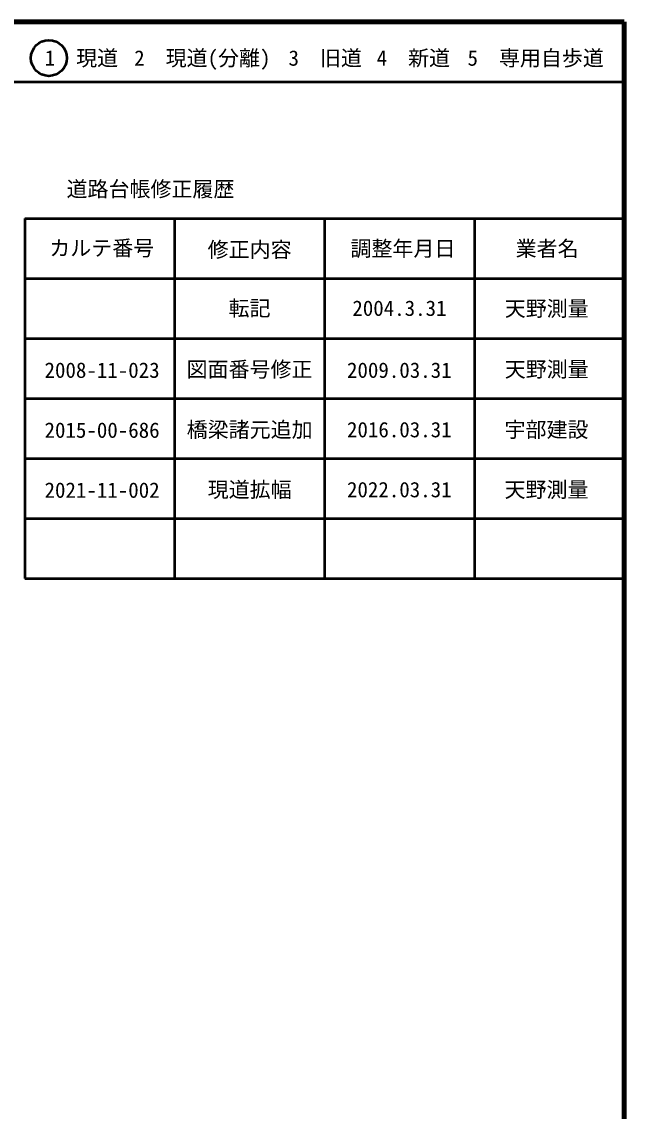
# Model space of a CAD drawing. Units: millimetres on the paper, enlarged 1000 times. Extents: x 40000 to 680000, y 20000 to 380000.
# Drawn here: x 579500 to 680000, y 198357 to 380000 of the extents above; entities that cross this region are included whole.
import ezdxf
from ezdxf.enums import TextEntityAlignment as Align

# ---------------------------------------------------------------- set-up
doc = ezdxf.new("R2010")
doc.units = ezdxf.units.MM
doc.header["$LTSCALE"] = 1000
for name, color, linetype, lineweight in [('M-TTL', 2, 'Continuous', 140), ('M-TTL-FRAM', 2, 'Continuous', 50), ('M-TTL-LINE', 7, 'Continuous', 50)]:
    doc.layers.add(name, color=color, linetype=linetype, lineweight=lineweight)
doc.layers.add('M-TTL-TXT', color=7, linetype='Continuous')
doc.styles.add('ＭＳ ゴシック', font='')
doc.styles.get('ＭＳ ゴシック').set_extended_font_data('MS Gothic')

msp = doc.modelspace()

# ---------------------------------------------------------------- linework, layer by layer
at = {"layer": 'M-TTL'}
for p, q in [((680000, 380000), (40000, 380000)), ((680000, 20000), (680000, 380000))]:
    msp.add_line(p, q, dxfattribs=at)
at = {"layer": 'M-TTL-FRAM'}
for p, q in [((580000, 347197), (580000, 287197)), ((580000, 347197), (680000, 347197)), ((580000, 287197), (680000, 287197))]:
    msp.add_line(p, q, dxfattribs=at)
at = {"layer": 'M-TTL-LINE'}
for p, q in [((40000, 370000), (680000, 370000)), ((605000, 347197), (605000, 287197)), ((630000, 347197), (630000, 287197)), ((655000, 347197), (655000, 287197)), ((580000, 337197), (680000, 337197)), ((580000, 327197), (680000, 327197)), ((580000, 317197), (680000, 317197)), ((580000, 307197), (680000, 307197)), ((580000, 297197), (680000, 297197))]:
    msp.add_line(p, q, dxfattribs=at)
msp.add_circle((584031, 373958), 3000, dxfattribs=at)

# ---------------------------------------------------------------- texts
at = {"layer": 'M-TTL-TXT', "style": 'ＭＳ ゴシック'}
for s, p in [('1\u3000現道', (589448, 373958)), ('2\u3000現道(分離)', (609619, 373958)), ('3\u3000旧道', (630121, 373958)), ('4\u3000新道', (644824, 373958)), ('5\u3000専用自歩道', (665228, 373958)), ('道路台帳修正履歴', (600968, 352113)), ('カルテ番号', (592839, 342277)), ('修正内容', (617509, 342023)), ('調整年月日', (643089, 342197)), ('業者名', (667134, 342197)), ('転記', (617500, 332245)), ('2004.3.31', (642500, 332245)), ('天野測量', (667077, 332189)), ('図面番号修正', (617498, 322062)), ('天野測量', (667075, 322062)), ('2008-11-023', (592897, 321916)), ('2009.03.31', (642480, 321916)), ('2015-00-686', (592897, 311916)), ('橋梁諸元追加', (617513, 312000)), ('2016.03.31', (642478, 312000)), ('宇部建設', (667039, 312000)), ('現道拡幅', (617513, 302000)), ('天野測量', (667039, 302000)), ('2021-11-002', (592897, 301916)), ('2022.03.31', (642478, 302000))]:
    msp.add_text(s, height=2566, dxfattribs=at).set_placement(p, align=Align.MIDDLE_CENTER)

doc.saveas('drawing.dxf')
